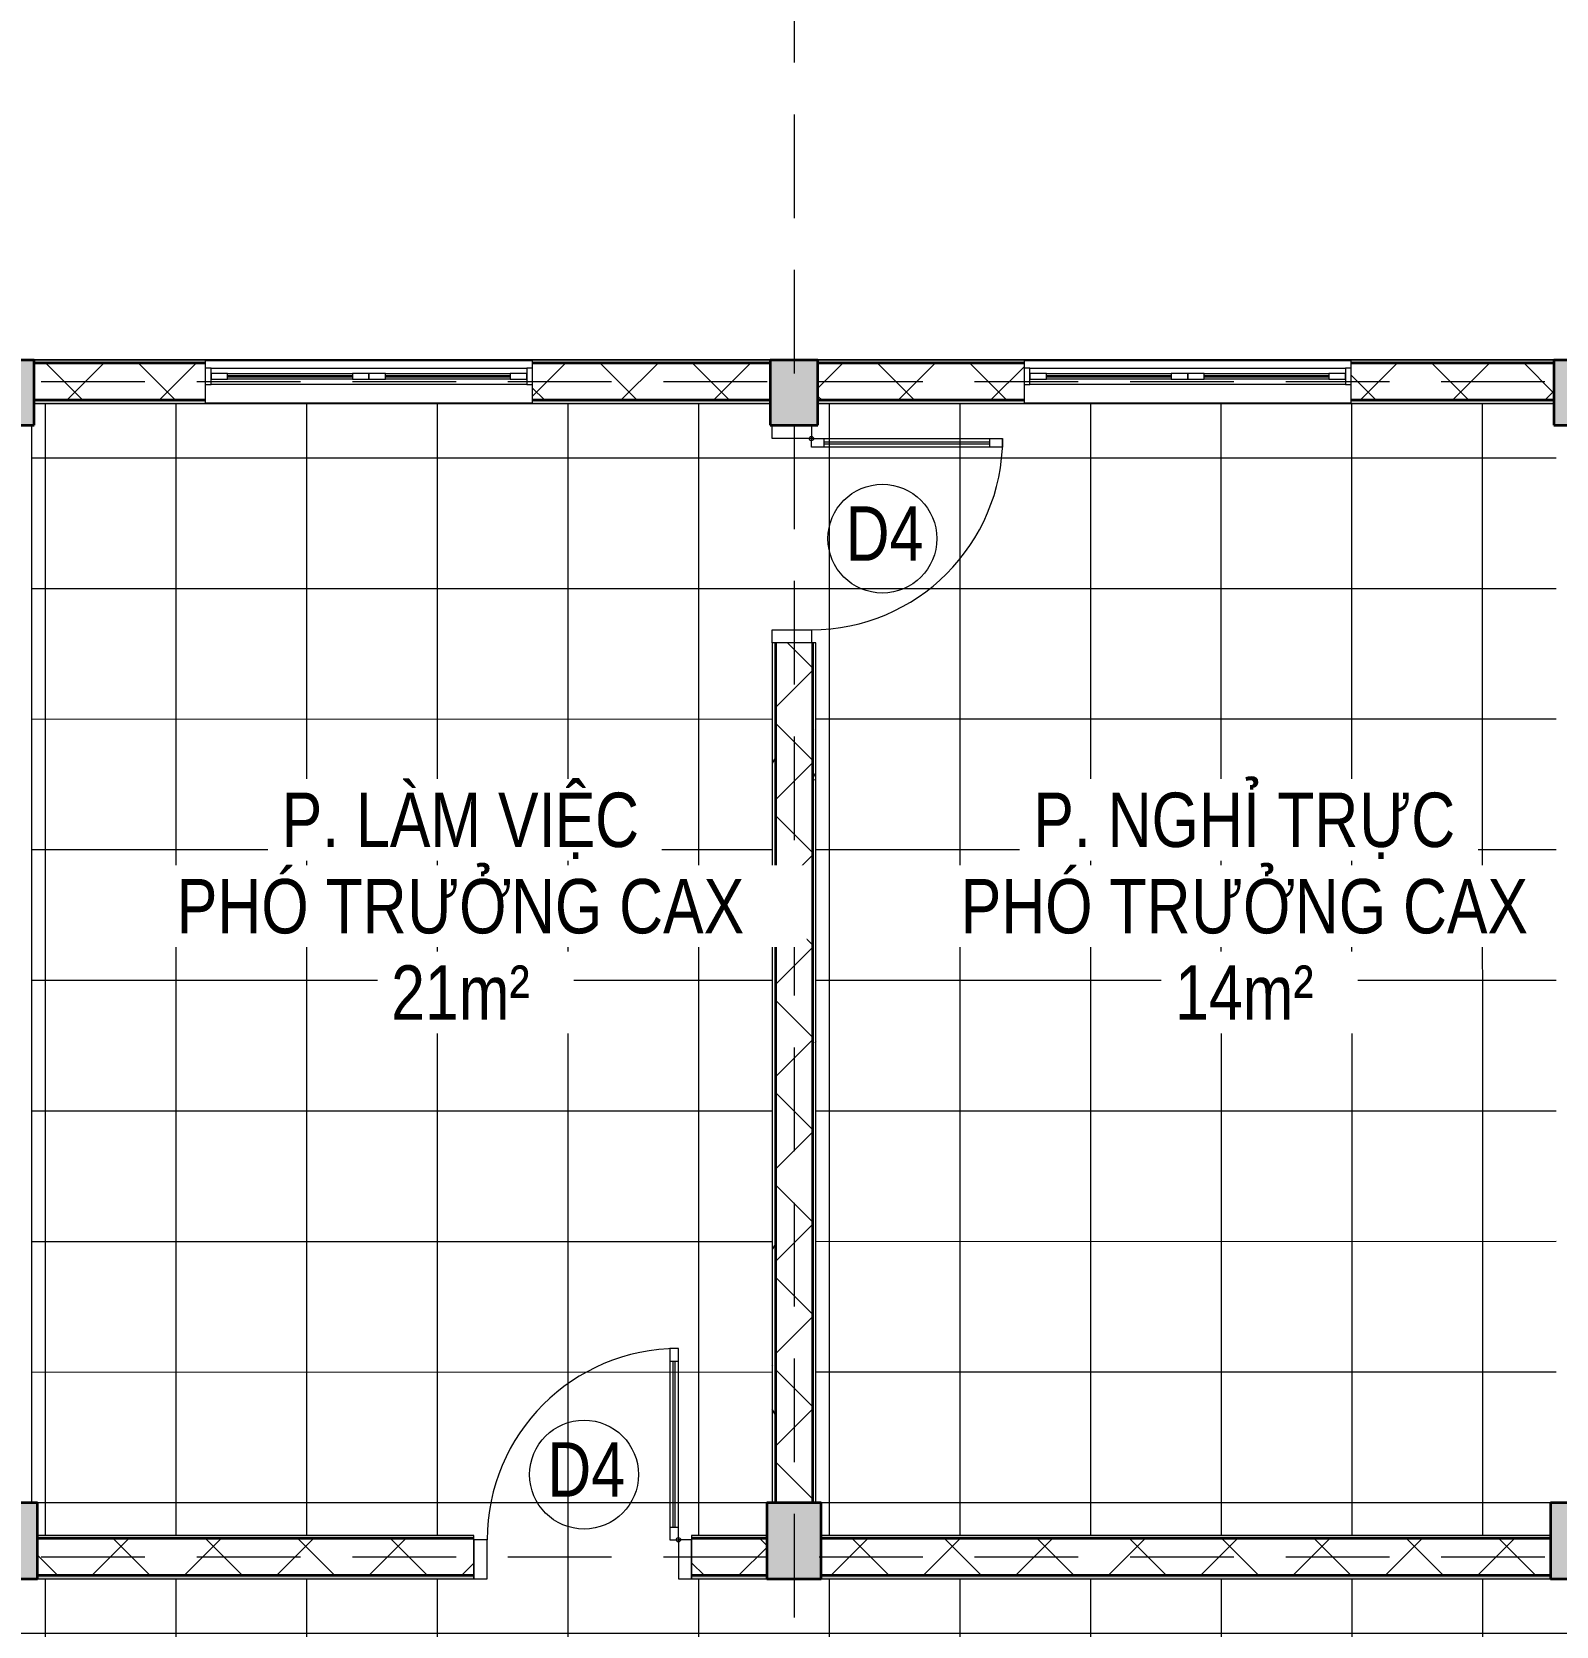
# Model space of a CAD drawing. Header units: millimetres. Extents: x -15725 to 47878, y -33389 to 18700.
# Drawn here: x 22550 to 29550, y 7483 to 14808 of the extents above; entities that cross this region are included whole.
import ezdxf

# ---------------------------------------------------------------- set-up
doc = ezdxf.new("R2010")
doc.units = ezdxf.units.MM
doc.linetypes.add('Hidden', pattern=[714.375, 476.25, -238.125])
for name, color, linetype, lineweight in [('A-DOOR', 7, 'Continuous', 18), ('A-DOOR-IDEN', 7, 'Continuous', 9), ('A-FLOR', 7, 'Continuous', 9), ('A-FLOR-PATT', 7, 'Continuous', 9), ('A-GLAZ', 7, 'Continuous', 18), ('A-WALL', 7, 'Continuous', 25), ('A-WALL-PATT', 7, 'Continuous', 18), ('G-ANNO-TEXT', 7, 'Continuous', 9), ('S-COLS', 7, 'Continuous', 25), ('S-GRID', 7, 'Continuous', 9)]:
    doc.layers.add(name, color=color, linetype=linetype, lineweight=lineweight)
doc.styles.add('Arial_3', font='arial.ttf', dxfattribs={"width": 0.8, "height": 250})
doc.styles.add('Arial_4', font='arial.ttf', dxfattribs={"width": 0.8, "height": 250})
pattern_1 = [(0, (29959.49, 0), (406.4, 101.6), [33.528, -271.272, 33.528, -271.272, -1625.6]), (0, (29959.49, 0), (406.4, 101.6), [-609.6, 33.528, -576.072, 33.528, -271.272, -711.2]), (0, (29959.49, 0), (406.4, 101.6), [-1524, 33.528, -169.672, 33.528, -474.472]), (120, (30111.89, 50.8), (-291.1882, 301.15272), [33.528, -271.272, 33.528, -271.272, -1625.6]), (120, (30111.89, 50.8), (-291.1882, 301.15272), [-609.6, 33.528, -576.072, 33.528, -271.272, -711.2]), (120, (30111.89, 50.8), (-291.1882, 301.15272), [-1524, 33.528, -169.672, 33.528, -474.472]), (240, (30162.69, 254), (-115.2118, -402.75272), [33.528, -271.272, 33.528, -271.272, -1625.6]), (240, (30162.69, 254), (-115.2118, -402.75272), [-609.6, 33.528, -576.072, 33.528, -271.272, -711.2]), (240, (30162.69, 254), (-115.2118, -402.75272), [-1524, 33.528, -169.672, 33.528, -474.472])]
pattern_2 = [(45, (29959.5, 0), (-212.132, 212.132), []), (135, (29959.5, 0), (-212.132, -212.132), [])]

# ---------------------------------------------------------------- blocks, each defined once
blk = doc.blocks.new('CỬA 1 CÁNH EROWINDOW_có ô chết_ - D4_1000x2200-2361184-02_MẶT BẰNG TẦNG 2')
at = {"layer": 'A-DOOR'}
for p, q in [((-439, 100), (-500, 100)), ((-500, 100), (-500, -80)), ((-439, -80), (-439, 100)), ((500, 100), (439, 100)), ((439, 100), (439, -80)), ((500, -80), (500, 100)), ((-500, -80), (-439, -80)), ((-399, -80), (-439, -80)), ((-439, -80), (-439, -958)), ((-399, -138), (-439, -138)), ((-424, -138), (-424, -900)), ((-414, -900), (-414, -138)), ((-399, -958), (-399, -80)), ((439, -80), (500, -80)), ((-399, -900), (-439, -900)), ((-399, -958), (-399, -900)), ((-439, -958), (-399, -958))]:
    blk.add_line(p, q, dxfattribs=at)
blk.add_circle((-439, -80), 10, dxfattribs=at)
blk.add_arc((-439, -80), 878, 270, 360, dxfattribs=at)
blk = doc.blocks.new('CỬA 1 CÁNH EROWINDOW_có ô chết_ - D4_1000x2200-2368989-02_MẶT BẰNG TẦNG 2')
at = {"layer": 'A-DOOR'}
for p, q in [((-439, 958), (-399, 958)), ((-439, 80), (-439, 958)), ((-399, 958), (-399, 900)), ((-399, 958), (-399, 80)), ((-399, 900), (-439, 900)), ((-424, 138), (-424, 900)), ((-414, 900), (-414, 138)), ((-500, -100), (-500, 80)), ((-500, 80), (-439, 80)), ((-399, 138), (-439, 138)), ((-439, 80), (-439, -100)), ((-399, 80), (-439, 80)), ((439, -100), (439, 80)), ((439, 80), (500, 80)), ((500, 80), (500, -100)), ((-439, -100), (-500, -100)), ((500, -100), (439, -100))]:
    blk.add_line(p, q, dxfattribs=at)
blk.add_circle((-439, 80), 10, dxfattribs=at)
blk.add_arc((-439, 80), 878, 0, 90, dxfattribs=at)
blk = doc.blocks.new('CUA SO 2 CANH NHOM KINH O O THOANG - S1_1500x1800-2404851-02_MẶT BẰNG TẦNG 2')
at = {"layer": 'A-GLAZ'}
for p, q in [((-725, 63), (-750, 63)), ((-725, -13), (-725, 63)), ((-649, 37.5), (-725, 37.5)), ((-725, 37.5), (-725, 12.5)), ((-725, 12.5), (-649, 12.5)), ((-649, 12.5), (-649, 37.5)), ((-76, 27.5), (-649, 27.5)), ((-649, 27.5), (-649, 22.5)), ((-649, 22.5), (-76, 22.5)), ((0, 37.5), (-76, 37.5)), ((-76, 37.5), (-76, 12.5)), ((-76, 22.5), (-76, 27.5)), ((-76, 12.5), (0, 12.5)), ((0, 12.5), (0, 37.5)), ((76, 37.5), (0, 37.5)), ((0, 37.5), (0, 12.5)), ((0, 12.5), (76, 12.5)), ((76, 12.5), (76, 37.5)), ((649, 27.5), (76, 27.5)), ((76, 27.5), (76, 22.5)), ((76, 22.5), (649, 22.5)), ((725, 37.5), (649, 37.5)), ((649, 37.5), (649, 12.5)), ((649, 22.5), (649, 27.5)), ((649, 12.5), (725, 12.5)), ((750, 63), (725, 63)), ((725, 63), (725, -13)), ((725, 12.5), (725, 37.5)), ((-750, -13), (-725, -13)), ((725, -13), (750, -13))]:
    blk.add_line(p, q, dxfattribs=at)
at = {"layer": 'A-GLAZ', "lineweight": 9}
for p, q in [((-725, 63), (725, 63)), ((-649, 37.5), (-76, 37.5)), ((-76, 12.5), (-649, 12.5)), ((76, 37.5), (649, 37.5)), ((649, 12.5), (76, 12.5)), ((725, -13), (-725, -13))]:
    blk.add_line(p, q, dxfattribs=at)
blk = doc.blocks.new('M_Concrete-Rectangular-Column - COT250X350-2391838-02_MẶT BẰNG TẦNG 2')
at = {"layer": 'S-COLS', "lineweight": 35}
blk.add_hatch(color=256, dxfattribs=at).paths.add_polyline_path([(125, -175), (125, 175), (-125, 175), (-125, -175)])
for p, q in [((125, 175), (-125, 175)), ((-125, 175), (-125, -175)), ((125, -175), (125, 175)), ((-125, -175), (125, -175))]:
    blk.add_line(p, q, dxfattribs=at)
blk = doc.blocks.new('M_Concrete-Rectangular-Column - COT220X300-2391836-02_MẶT BẰNG TẦNG 2')
at = {"layer": 'S-COLS', "lineweight": 35}
blk.add_hatch(color=256, dxfattribs=at).paths.add_polyline_path([(-110, -150), (110, -150), (110, 150), (-110, 150), (-110, 54.4)])
for p, q in [((110, 150), (-110, 150)), ((-110, 150), (-110, -150)), ((110, -150), (110, 150)), ((-110, -150), (110, -150))]:
    blk.add_line(p, q, dxfattribs=at)
blk = doc.blocks.new('KÝ HIEU CUA ĐI - KÝ HIEU CUA ĐI-1233-02_MẶT BẰNG TẦNG 2')
at = {"layer": 'A-DOOR-IDEN'}
blk.add_circle((0.059, -0.208), 2.5, dxfattribs=at)

msp = doc.modelspace()

# ---------------------------------------------------------------- hatches: boundary and pattern name
at = {"layer": 'A-FLOR-PATT'}
h = msp.add_hatch(dxfattribs=at)
h.set_pattern_fill('FP_6', color=256, style=0, pattern_type=2)
h.set_pattern_definition([(0.0043, (16612.5, 7449.6), (-0.045, 600), []), (90.004, (16612.5, 7449.6), (-600, -0.042), [])])
h.paths.add_polyline_path([(1174.5, 2450), (1174.5, 2450), (1174.5, 2362.4)])
h.paths.add_polyline_path([(450, -100.9), (4200, -100.6), (4200, 94), (4240, 94), (4240, 200), (4250, 200), (4250, 2885.5), (1174.5, 2885.5), (1174.5, 2450), (700, 2450), (700, 2445), (695, 2450), (450, 2450), (450, 1545), (700, 1545), (700, 1245), (450, 1245), (450, 104.4)])
h.paths.add_polyline_path([(451.4, -100), (450, -100), (450, 100), (600, 100), (600, 245), (700, 245), (700, 94), (650, 94), (650, -100)])
h.paths.add_polyline_path([(33545, -98.4), (37050, -98.1), (37050, 94), (37045, 94), (37045, 245), (37050, 245), (37050, 1245), (37045, 1245), (37045, 1545), (37050, 1545), (37050, 2450), (37045, 2445), (37045, 2795), (37050, 2795), (37050, 5150), (37025, 5150), (37025, 5300), (34760, 5300), (34760, 5500), (37050, 5500), (37050, 7700), (34546.5, 7700), (34546.5, 8500), (34646.5, 8500), (34646.5, 8451.8), (34650, 8451.8), (34650, 9400), (34646.5, 9400), (34646.5, 9300), (34546.5, 9300), (34546.5, 9400), (34350, 9400), (34350, 9500), (37050, 9500), (37050, 9501.7), (33450, 9501.7), (33450.7, 9500), (33550, 9500), (33550, 9400), (33450, 9400), (33450, 8050), (33475, 8050), (33475, 7700), (32770, 7700), (32770, 7675), (31570, 7675), (31570, 7700), (25580, 7700), (25580, 7900), (25925, 7900), (25925, 8050), (25950, 8050), (25950, 12000), (26150, 12000), (26150, 8050), (26175, 8050), (26175, 7900), (29525, 7900), (29525, 8050), (29550, 8050), (29550, 13000), (29540, 13000), (29540, 13100), (26160, 13100), (26160, 13000), (25940, 13000), (25940, 13100), (22560, 13100), (22560, 13000), (22550, 13000), (22550, 8050), (22575, 8050), (22575, 7900), (24580, 7900), (24580, 7700), (21550, 7700), (21550, 7900), (22325, 7900), (22325, 8050), (22350, 8050), (22350, 12100), (20400, 12100), (20400, 13100), (18960, 13100), (18960, 13000), (18740, 13000), (18740, 13100), (15360, 13100), (15360, 13000), (15350, 13000), (15350, 8050), (15375, 8050), (15375, 7900), (18725, 7900), (18725, 8050), (18975, 8050), (18975, 7900), (20550, 7900), (20550, 7700), (12850, 7700), (12850, 7900), (15125, 7900), (15125, 8050), (15150, 8050), (15150, 13000), (15140, 13000), (15140, 13100), (11760, 13100), (11760, 13000), (11540, 13000), (11540, 13100), (8160, 13100), (8160, 13000), (8150, 13000), (8150, 8050), (8175, 8050), (8175, 7900), (11525, 7900), (11525, 8050), (11550, 8050), (11550, 12000), (11750, 12000), (11750, 8050), (11775, 8050), (11775, 7900), (11850, 7900), (11850, 7700), (5720, 7700), (5720, 7900), (7925, 7900), (7925, 8050), (7950, 8050), (7949.6, 10037.7), (7929.6, 10040.9), (7918.4, 10044.6), (7907.3, 10051.6), (7898.9, 10058), (7889.7, 10068.5), (7879.7, 10087.6), (7876.2, 10099.2), (7875.2, 10118.4), (7878.7, 10135.6), (7886.6, 10152.3), (7894.5, 10162.7), (7905.5, 10173), (7918.9, 10181.9), (7918.9, 11622.6), (7950, 11622.6), (7950, 13000), (7940, 13000), (7940, 13300), (7950, 13300), (7950, 14800), (4450, 14800), (4451, 13300), (4460, 13299.1), (4460, 13000), (4450, 13000), (4450, 11298.2), (4481.1, 11305.6), (4999.2, 11547.2), (5046.5, 11741.6), (5178.5, 11458.4), (5225.8, 11652.8), (5775, 11908.9), (5775, 11904.3), (5794.6, 11908.9), (5794.6, 11906.4), (5805.3, 11908.9), (5805.3, 10180.6), (5823.5, 10168.4), (5833.6, 10157.8), (5843.7, 10141.1), (5847.7, 10122.1), (5848.6, 10102.5), (5842.7, 10084.3), (5833.9, 10067), (5820.2, 10053.1), (5802.8, 10044.4), (5790, 10039.2), (5774.6, 10038.5), (5753.8, 10041), (5743.9, 10044.4), (5725.7, 10056.6), (5713.7, 10070.3), (5705.5, 10083.9), (5700.6, 10100), (4589.3, 10100), (4589.3, 7900), (4720, 7900), (4720, 7700), (4589.3, 7700), (4589.3, 6600), (4589.3, 6600), (4589.3, 5500), (6760, 5500), (6760, 5300), (4589.3, 5300), (4589.3, 2885.5), (4450, 2885.5), (4450, 200), (4460, 200), (4460, 100), (7940, 100), (7940, 200), (7950, 200), (7950, 5150), (7925, 5150), (7925, 5300), (7760, 5300), (7760, 5500), (13960, 5500), (13960, 5300), (11775, 5300), (11775, 5150), (11525, 5150), (11525, 5300), (8175, 5300), (8175, 5150), (8150, 5150), (8150, 200), (8160, 200), (8160, 100), (11540, 100), (11540, 200), (11760, 200), (11760, 100), (15140, 100), (15140, 200), (15150, 200), (15150, 5150), (15125, 5150), (15125, 5300), (14960, 5300), (14960, 5500), (15530, 5500), (15530, 5300), (15375, 5300), (15375, 5150), (15350, 5150), (15350, 200), (15360, 200), (15360, 100), (22340, 100), (22340, 200), (22350, 200), (22350, 5150), (22325, 5150), (22325, 5300), (18975, 5300), (18975, 5150), (18725, 5150), (18725, 5300), (16530, 5300), (16530, 5500), (22630, 5500), (22630, 5300), (22575, 5300), (22575, 5150), (22550, 5150), (22550, 200), (22560, 200), (22560, 100), (25940, 100), (25940, 200), (26160, 200), (26160, 100), (29540, 100), (29540, 200), (29760, 200), (29760, 100), (33240, 100), (33240, 200), (33250, 200), (33250, 5150), (33225, 5150), (33225, 5300), (31030, 5300), (31030, 5500), (33760, 5500), (33760, 5300), (33475, 5300), (33475, 5150), (33450, 5150), (33450, 200), (33460, 200), (33460, 94), (33545, 94)])
h.paths.add_polyline_path([(37250, -94.1), (37252.5, 1245), (37250, 1245), (37250, 50)])
h.paths.add_polyline_path([(37252.7, 1345), (37252.9, 1445), (37250, 1445), (37250, 1345)])
h.paths.add_polyline_path([(600, 1345), (600, 1445), (450, 1445), (450, 1345)])
h.paths.add_polyline_path([(37253.1, 1545), (37259.8, 5150), (37250, 5150), (37250, 1545)])
h.paths.add_polyline_path([(-2148.9, 4400), (-1200.3, 4400), (-1200.3, 6600), (-1200.3, 6600), (-1200.3, 8800), (-4025.9, 8800), (-4050, 4400), (-3278.6, 4400)])
h.paths.add_polyline_path([(29525, 5150), (29525, 5300), (26175, 5300), (26175, 5150), (25925, 5150), (25925, 5300), (23630, 5300), (23630, 5500), (30030, 5500), (30030, 5300), (29775, 5300), (29775, 5150)])
h.paths.add_polyline_path([(37260.4, 5500), (37264.5, 7700), (37250, 7700), (37250, 5500)])
h.paths.add_polyline_path([(1174.5, 6600), (1174.5, 6600), (1100, 6600)])
h.paths.add_polyline_path([(34646.5, 7900), (34896.5, 7900), (34896.5, 8351.8), (34646.5, 8351.8), (34646.5, 8267.3)])
h.paths.add_polyline_path([(35000.7, 7900), (37025, 7900), (37025, 7902.6), (35000, 7902.6), (35000, 8451.7), (34996.5, 8451.7), (34996.5, 7900)])
h.paths.add_polyline_path([(33225, 7900), (33225, 8050), (33250, 8050), (33249.6, 10037.7), (33232.2, 10040), (33218.4, 10044.6), (33207.3, 10051.6), (33198.9, 10058), (33189.7, 10068.5), (33179.7, 10087.6), (33176.1, 10100), (33175.2, 10118.4), (33178.7, 10135.6), (33186.6, 10152.3), (33194.5, 10162.7), (33205.5, 10173), (33218.9, 10181.9), (33218.9, 11622.6), (33250, 11622.6), (33250, 13000), (33240, 13000), (33240, 13300), (33250, 13300), (33250, 14800), (29750, 14800), (29750, 13300), (29760, 13300), (29760, 13000), (29750, 13000), (29750, 11298.2), (29781.1, 11305.6), (30299.2, 11547.2), (30346.5, 11741.6), (30478.5, 11458.4), (30525.8, 11652.8), (31075, 11908.9), (31075, 11904.3), (31094.6, 11908.9), (31094.6, 11906.4), (31105.3, 11908.9), (31105.3, 10180.6), (31123.5, 10168.4), (31133.6, 10157.8), (31143.7, 10141.1), (31147.7, 10122.1), (31148.6, 10102.5), (31142.7, 10084.3), (31133.9, 10067), (31120.2, 10053.1), (31102.8, 10044.4), (31090, 10039.2), (31074.6, 10038.5), (31053.8, 10041), (31045.9, 10043.2), (31025.7, 10056.6), (31013.7, 10070.3), (31005.5, 10083.9), (31000.6, 10100), (29823, 10100), (29819.5, 10083.9), (29809.4, 10067.2), (29795.4, 10052.9), (29779.1, 10043.2), (29763.8, 10039.4), (29750, 10038.5), (29750, 8050), (29775, 8050), (29775, 7900), (31570, 7900), (31570, 7925), (32770, 7925), (32770, 7900)])
h.paths.add_polyline_path([(37265.2, 8050), (37269.7, 10470), (37250, 10470), (37250, 8050)])
h.paths.add_polyline_path([(31925.4, 10037.7), (31903.7, 10041.2), (31889.2, 10047.4), (31878, 10055), (31867.3, 10066), (31858, 10080.6), (31853.1, 10094.4), (31850.7, 10112.5), (31852.7, 10129.9), (31859.3, 10145.8), (31869.7, 10161.8), (31880.4, 10171.4), (31894.7, 10180.8), (31894.7, 11622.6), (31956.1, 11622.6), (31956.9, 10180.4), (31972.8, 10170), (31984.5, 10157.5), (31992.8, 10144.4), (31997.7, 10130.6), (32000.1, 10112.5), (31998.1, 10095.1), (31991.5, 10079.2), (31981.1, 10063.2), (31974, 10056.2), (31955.8, 10044.2), (31940.1, 10039.4)])
h.paths.add_polyline_path([(6625.4, 10037.7), (6603.7, 10041.2), (6589.2, 10047.4), (6578, 10055), (6567.3, 10066), (6558, 10080.6), (6553.1, 10094.4), (6550.7, 10112.5), (6552.7, 10129.9), (6559.3, 10145.8), (6569.7, 10161.8), (6580.4, 10171.4), (6594.7, 10180.8), (6594.7, 11622.6), (6656.1, 11622.6), (6656.9, 10180.4), (6672.8, 10170), (6684.5, 10157.5), (6692.8, 10144.4), (6697.7, 10130.6), (6700.3, 10115.4), (6698.1, 10095.1), (6691.5, 10079.2), (6684.1, 10066.4), (6674, 10056.2), (6655.8, 10044.2), (6640.1, 10039.4)])
h.paths.add_polyline_path([(4250, 10314.5), (4250, 13000), (4240, 13000), (4240, 13106), (4200, 13106), (4200, 13299.2), (450, 13300.9), (450, 11955), (700, 11955), (700, 11655), (450, 11655), (450, 10750), (695, 10750), (700, 10755), (700, 10750), (1174.5, 10750), (1174.5, 10314.5), (4064.5, 10314.5)])
h.paths.add_polyline_path([(37269.9, 10570), (37275, 13300.1), (37250, 13300), (37250, 10570)])
h.paths.add_polyline_path([(600, 11755), (600, 11855), (450, 11855), (450, 11755)])
h.paths.add_polyline_path([(675.4, 12955), (600, 12955), (600, 13100), (450, 13100), (450, 13300), (650, 13300), (650, 13106), (700, 13106), (700, 12955)])
h.paths.add_polyline_path([(18960, 13300), (29550, 13300.9), (29550, 13300.9), (8150, 13301.7), (8150, 13300), (18740, 13300)])
h.paths.add_polyline_path([(4250, 13406), (4250, 13406), (4250, 15000), (4250, 15000), (4250, 13426.3)])
h.paths.add_polyline_path([(33449.3, 15000), (33449.3, 15000), (33449.2, 15000)])
at = {"layer": 'A-WALL-PATT', "lineweight": 9}
h = msp.add_hatch(dxfattribs=at)
h.set_pattern_fill('FP_2', color=256, style=0, pattern_type=2)
h.set_pattern_definition(pattern_1)
h.paths.add_polyline_path([(18960, 13285), (19748, 13285), (19748, 13300), (18960, 13300), (18960, 13290.6)])
h.paths.add_polyline_path([(8948, 13285), (8948, 13300), (8160, 13299.8), (8160, 13285)])
h.paths.add_polyline_path([(10448, 13285), (11540, 13285), (11540, 13300), (10448, 13300)])
h.paths.add_polyline_path([(29540, 13285), (29540, 13300), (28608, 13300), (28608, 13285), (29483.2, 13285)])
h.paths.add_polyline_path([(11760, 13285), (12548, 13285), (12548, 13300), (11760, 13300), (11760, 13290.6)])
h.paths.add_polyline_path([(25940, 13285), (25940, 13300), (24848, 13300), (24848, 13285), (24964.3, 13285)])
h.paths.add_polyline_path([(27108, 13285), (27108, 13300), (26160, 13300), (26160, 13285)])
h.paths.add_polyline_path([(15360, 13285), (16148, 13285), (16148, 13300), (15360, 13300), (15360, 13290.6)])
h.paths.add_polyline_path([(14048, 13285), (15140, 13285), (15140, 13300), (14048, 13300)])
h.paths.add_polyline_path([(22704.9, 13285), (23348, 13285), (23348, 13300), (22560, 13300), (22560, 13285)])
h.paths.add_polyline_path([(17648, 13285), (18740, 13285), (18740, 13300), (17648, 13300)])
h.paths.add_polyline_path([(22340, 13285), (22340, 13300), (21248, 13300), (21248, 13285)])
h = msp.add_hatch(dxfattribs=at)
h.set_pattern_fill('FP_3', color=256, style=0, pattern_type=2)
h.set_pattern_definition(pattern_2)
h.paths.add_polyline_path([(18960, 13115), (19748, 13115), (19748, 13285), (18960, 13285), (18960, 13168.1)])
h.paths.add_polyline_path([(29540, 13115), (29540, 13285), (28608, 13285), (28608, 13115), (29483.2, 13115)])
h.paths.add_polyline_path([(8160, 13115), (8948, 13115), (8948, 13285), (8160, 13283.9), (8160, 13116.1)])
h.paths.add_polyline_path([(10448, 13115), (11540, 13115.8), (11540, 13285), (10448, 13285), (10448, 13200)])
h.paths.add_polyline_path([(26160, 13115), (27108, 13115), (27108, 13285), (26160, 13285), (26160, 13117.2)])
h.paths.add_polyline_path([(22340, 13115), (22340, 13285), (21248, 13285), (21248, 13115)])
h.paths.add_polyline_path([(12548, 13115), (12548, 13285), (11760, 13285), (11760, 13115)])
h.paths.add_polyline_path([(22560, 13115), (23348, 13115), (23348, 13285), (22560, 13285), (22560, 13117.6)])
h.paths.add_polyline_path([(25940, 13115), (25940, 13285), (24848, 13285), (24848, 13115), (24964.3, 13115)])
h.paths.add_polyline_path([(14048, 13115), (15140, 13115.8), (15140, 13285), (14048, 13285), (14048, 13200)])
h.paths.add_polyline_path([(15360, 13115), (16148, 13115), (16148, 13285), (15360, 13285), (15360, 13117.6)])
h.paths.add_polyline_path([(17648, 13115), (18740, 13115), (18740, 13285), (17648, 13285), (17648, 13200)])
h = msp.add_hatch(dxfattribs=at)
h.set_pattern_fill('FP_2', color=256, style=0, pattern_type=2)
h.set_pattern_definition(pattern_1)
h.paths.add_polyline_path([(18960, 13100), (19748, 13100), (19748, 13115), (18960, 13115), (18960, 13105.6)])
h.paths.add_polyline_path([(8948, 13100), (8948, 13115), (8160, 13114.8), (8160, 13100)])
h.paths.add_polyline_path([(10448, 13100), (11540, 13100.1), (11540, 13115), (10448, 13115)])
h.paths.add_polyline_path([(29540, 13100), (29540, 13115), (28608, 13115), (28608, 13100), (29483.2, 13100)])
h.paths.add_polyline_path([(27108, 13100), (27108, 13115), (26160, 13115), (26160, 13100)])
h.paths.add_polyline_path([(11760, 13100), (12548, 13100), (12548, 13115), (11760, 13115), (11760, 13100.2)])
h.paths.add_polyline_path([(14048, 13100), (15140, 13100.1), (15140, 13115), (14048, 13115)])
h.paths.add_polyline_path([(15360, 13100), (16148, 13100), (16148, 13115), (15360, 13115), (15360, 13100.2)])
h.paths.add_polyline_path([(25940, 13100), (25940, 13115), (24848, 13115), (24848, 13100), (24964.3, 13100)])
h.paths.add_polyline_path([(22704.9, 13100), (23348, 13100), (23348, 13115), (22560, 13115), (22560, 13100)])
h.paths.add_polyline_path([(17648, 13100), (18740, 13100), (18740, 13115), (17648, 13115)])
h.paths.add_polyline_path([(21248, 13100), (22340, 13100.1), (22340, 13115), (21248, 13115)])
h = msp.add_hatch(dxfattribs=at)
h.set_pattern_fill('FP_2', color=256, style=0, pattern_type=2)
h.set_pattern_definition(pattern_1)
h.paths.add_polyline_path([(25964.5, 8050), (25965, 8050), (25965, 12000), (25950, 12000), (25950, 8050)])
h = msp.add_hatch(dxfattribs=at)
h.set_pattern_fill('FP_3', color=256, style=0, pattern_type=2)
h.set_pattern_definition(pattern_2)
h.paths.add_polyline_path([(26135, 8050), (26135, 12000), (25965, 12000), (25965, 8050), (26131.9, 8050)])
h = msp.add_hatch(dxfattribs=at)
h.set_pattern_fill('FP_2', color=256, style=0, pattern_type=2)
h.set_pattern_definition(pattern_1)
h.paths.add_polyline_path([(26135.5, 8050), (26150, 8050), (26150, 12000), (26135, 12000), (26135, 8050)])
h = msp.add_hatch(dxfattribs=at)
h.set_pattern_fill('FP_2', color=256, style=0, pattern_type=2)
h.set_pattern_definition(pattern_1)
h.paths.add_polyline_path([(8175, 7885), (11525, 7885), (11525, 7900), (8175, 7900), (8175, 7885.1)])
h.paths.add_polyline_path([(22575, 7885), (24580, 7885), (24580, 7900), (22575, 7899.8)])
h.paths.add_polyline_path([(22325, 7885), (22325, 7900), (21550, 7900), (21550, 7885)])
h.paths.add_polyline_path([(12850, 7885), (15125, 7885), (15125, 7900), (12850, 7900)])
h.paths.add_polyline_path([(26175, 7885), (29525, 7885.2), (29525, 7900), (26175, 7899.9)])
h.paths.add_polyline_path([(15375, 7885), (18725, 7885), (18725, 7900), (15375, 7899.9)])
h.paths.add_polyline_path([(25580, 7885), (25925, 7885), (25925, 7900), (25580, 7900)])
h.paths.add_polyline_path([(18975, 7885), (20550, 7885), (20550, 7900), (18975, 7900), (18975, 7889.5)])
h.paths.add_polyline_path([(11850, 7885), (11850, 7900), (11775, 7900), (11775, 7885)])
h = msp.add_hatch(dxfattribs=at)
h.set_pattern_fill('FP_3', color=256, style=0, pattern_type=2)
h.set_pattern_definition(pattern_2)
h.paths.add_polyline_path([(8175, 7715), (11525, 7715), (11525, 7885), (8175, 7885), (8175, 7716.2)])
h.paths.add_polyline_path([(22325, 7715), (22325, 7885), (21550, 7885), (21550, 7715)])
h.paths.add_polyline_path([(22575, 7715), (24580, 7715), (24580, 7885), (22575, 7885), (22575, 7881.7)])
h.paths.add_polyline_path([(15375, 7715), (18725, 7715), (18725, 7885), (15375, 7884.3), (15375, 7883.7)])
h.paths.add_polyline_path([(15125, 7715), (15125, 7885), (12850, 7885), (12850, 7715)])
h.paths.add_polyline_path([(11775, 7715), (11850, 7715), (11850, 7885), (11775, 7885), (11775, 7759.7)])
h.paths.add_polyline_path([(25580, 7715), (25925, 7715), (25925, 7885), (25580, 7885), (25580, 7800)])
h.paths.add_polyline_path([(18975, 7715), (20550, 7715), (20550, 7885), (18975, 7885), (18975, 7766.3)])
h.paths.add_polyline_path([(26175, 7715), (29525, 7715), (29525, 7885), (26175, 7885), (26175, 7883.1)])
h = msp.add_hatch(dxfattribs=at)
h.set_pattern_fill('FP_2', color=256, style=0, pattern_type=2)
h.set_pattern_definition(pattern_1)
h.paths.add_polyline_path([(8175, 7700), (11525, 7700), (11525, 7715), (8175, 7715), (8175, 7700.1)])
h.paths.add_polyline_path([(15375, 7700), (18725, 7700), (18725, 7715), (15375, 7715), (15375, 7704.9)])
h.paths.add_polyline_path([(29525, 7700), (29525, 7715), (26175, 7715), (26175, 7700), (29483.2, 7700)])
h.paths.add_polyline_path([(12850, 7700), (15125, 7700), (15125, 7715), (12850, 7715)])
h.paths.add_polyline_path([(25925, 7700), (25925, 7715), (25580, 7715), (25580, 7700)])
h.paths.add_polyline_path([(11775, 7700), (11850, 7700), (11850, 7715), (11775, 7714.7)])
h.paths.add_polyline_path([(18975, 7700), (20550, 7700), (20550, 7715), (18975, 7715), (18975, 7711.9)])
h.paths.add_polyline_path([(22325, 7700), (22325, 7715), (21550, 7715), (21550, 7700)])
h.paths.add_polyline_path([(24580, 7700), (24580, 7715), (22575, 7715), (22575, 7700)])

# ---------------------------------------------------------------- linework, layer by layer
at = {"layer": 'A-FLOR'}
msp.add_line((29550, 13300.9), (8150, 13301.7), dxfattribs=at)
at = {"layer": 'A-WALL', "lineweight": 18}
for p, q in [((23348, 13300), (22560, 13300)), ((23348, 13100), (23348, 13300)), ((25940, 13300), (24848, 13300)), ((24848, 13300), (24848, 13100)), ((27108, 13300), (26160, 13300)), ((27108, 13100), (27108, 13300)), ((29540, 13300), (28608, 13300)), ((28608, 13300), (28608, 13100)), ((22560, 13100), (23348, 13100)), ((24848, 13100), (25940, 13100)), ((26160, 13100), (27108, 13100)), ((28608, 13100), (29540, 13100)), ((22550, 8050), (22550, 13000)), ((26150, 12000), (25950, 12000)), ((25950, 12000), (25950, 8050)), ((26150, 8050), (26150, 12000)), ((24580, 7900), (22575, 7900)), ((24580, 7700), (24580, 7900)), ((25925, 7900), (25580, 7900)), ((25580, 7900), (25580, 7700)), ((29525, 7900), (26175, 7900)), ((22575, 7700), (24580, 7700)), ((25580, 7700), (25925, 7700)), ((26175, 7700), (29525, 7700))]:
    msp.add_line(p, q, dxfattribs=at)
at = {"layer": 'A-WALL', "lineweight": 35}
for p, q in [((23348, 13285), (22560, 13285)), ((25940, 13285), (24848, 13285)), ((27108, 13285), (26160, 13285)), ((29540, 13285), (28608, 13285)), ((23348, 13115), (22560, 13115)), ((25940, 13115), (24848, 13115)), ((27108, 13115), (26160, 13115)), ((29540, 13115), (28608, 13115)), ((25965, 12000), (25965, 8050)), ((26135, 12000), (26135, 8050)), ((24580, 7885), (22575, 7885)), ((25925, 7885), (25580, 7885)), ((29525, 7885), (26175, 7885)), ((24580, 7715), (22575, 7715)), ((25925, 7715), (25580, 7715)), ((29525, 7715), (26175, 7715))]:
    msp.add_line(p, q, dxfattribs=at)
at = {"layer": 'A-WALL'}
for p, q in [((23348, 13300), (24848, 13300)), ((27108, 13300), (28608, 13300)), ((24848, 13100), (23348, 13100)), ((28608, 13100), (27108, 13100))]:
    msp.add_line(p, q, dxfattribs=at)
at = {"layer": 'S-GRID', "linetype": 'Hidden'}
for p, q in [((26050, 18000), (26050, -3000)), ((39500, 13200), (-3000, 13200)), ((39500, 7800), (-3000, 7800))]:
    msp.add_line(p, q, dxfattribs=at)

# ---------------------------------------------------------------- block references
at = {"layer": 'A-DOOR'}
for name, p, rotation in [('CỬA 1 CÁNH EROWINDOW_có ô chết_ - D4_1000x2200-2368989-02_MẶT BẰNG TẦNG 2', (26050, 12500), 270), ('CỬA 1 CÁNH EROWINDOW_có ô chết_ - D4_1000x2200-2361184-02_MẶT BẰNG TẦNG 2', (25080, 7800), 180)]:
    msp.add_blockref(name, p, dxfattribs=dict(at, rotation=rotation))
at = {"layer": 'A-DOOR-IDEN', "xscale": 99.99999999999993, "yscale": 99.99999999999993, "zscale": 99.99999999999993}
for p in [(26450, 12500), (25080, 8200)]:
    msp.add_blockref('KÝ HIEU CUA ĐI - KÝ HIEU CUA ĐI-1233-02_MẶT BẰNG TẦNG 2', p, dxfattribs=at)
at = {"layer": 'A-GLAZ', "lineweight": 9}
for p in [(24098, 13200), (27858, 13200)]:
    msp.add_blockref('CUA SO 2 CANH NHOM KINH O O THOANG - S1_1500x1800-2404851-02_MẶT BẰNG TẦNG 2', p, dxfattribs=at)
at = {"layer": 'S-COLS', "lineweight": 35}
for name, p in [('M_Concrete-Rectangular-Column - COT220X300-2391836-02_MẶT BẰNG TẦNG 2', (22450, 13150)), ('M_Concrete-Rectangular-Column - COT220X300-2391836-02_MẶT BẰNG TẦNG 2', (26050, 13150)), ('M_Concrete-Rectangular-Column - COT220X300-2391836-02_MẶT BẰNG TẦNG 2', (29650, 13150)), ('M_Concrete-Rectangular-Column - COT250X350-2391838-02_MẶT BẰNG TẦNG 2', (22450, 7875)), ('M_Concrete-Rectangular-Column - COT250X350-2391838-02_MẶT BẰNG TẦNG 2', (26050, 7875)), ('M_Concrete-Rectangular-Column - COT250X350-2391838-02_MẶT BẰNG TẦNG 2', (29650, 7875))]:
    msp.add_blockref(name, p, dxfattribs=at)

# ---------------------------------------------------------------- texts
at = {"layer": 'A-DOOR-IDEN', "char_height": 250, "width": 429.704, "attachment_point": 1, "style": 'Arial_3'}
for insert in [(26286.9, 12627.9), (24916.9, 8327.9)]:
    msp.add_mtext('D4', dxfattribs=dict(at, insert=insert))

# ---------------------------------------------------------------- next in the draw order: texts
at = {"layer": 'G-ANNO-TEXT', "char_height": 250, "attachment_point": 1, "style": 'Arial_3', "bg_fill": 3, "box_fill_scale": 1.25, "bg_fill_color": 256, "bg_fill_true_color": 13158600, "bg_fill_transparency": 0}
for s, insert, width in [('P. LÀM VI', (23697.1, 11312.5), 1519.999), ('P. NGH', (27149, 11312.5), 1167.257)]:
    msp.add_mtext(s, dxfattribs=dict(at, insert=insert, width=width))

# ---------------------------------------------------------------- next in the draw order: texts
at = {"layer": 'G-ANNO-TEXT', "char_height": 250, "attachment_point": 1, "bg_fill": 3, "box_fill_scale": 1.25, "bg_fill_color": 256, "bg_fill_true_color": 13158600, "bg_fill_transparency": 0}
for s, insert, width, style in [('\\fArial|b0|i0|c254|p34|;\\W.8;Ệ', (24951.3, 11312.5), 224.473, 'Arial_4'), ('\\fArial|b0|i0|c254|p34|;\\W.8;Ỉ', (28112.1, 11312.5), 96.203, 'Arial_4'), ('PHÓ TR', (23215.6, 10915.6), 1282.7, 'Arial_3')]:
    msp.add_mtext(s, dxfattribs=dict(at, insert=insert, width=width, style=style))

# ---------------------------------------------------------------- next in the draw order: texts
at = {"layer": 'G-ANNO-TEXT', "char_height": 250, "attachment_point": 1, "style": 'Arial_3', "bg_fill": 3, "box_fill_scale": 1.25, "bg_fill_color": 256, "bg_fill_true_color": 13158600, "bg_fill_transparency": 0}
for s, insert, width in [('C', (25136.5, 11312.5), 243.713), (' TR', (28191.4, 11312.5), 551.561), ('Ư', (24273.9, 10915.6), 288.608)]:
    msp.add_mtext(s, dxfattribs=dict(at, insert=insert, width=width))

# ---------------------------------------------------------------- next in the draw order: texts
at = {"layer": 'G-ANNO-TEXT', "char_height": 250, "attachment_point": 1, "bg_fill": 3, "box_fill_scale": 1.25, "bg_fill_color": 256, "bg_fill_true_color": 13158600, "bg_fill_transparency": 0}
for s, insert, width, style in [('\\fArial|b0|i0|c254|p34|;\\W.8;Ự', (28646.5, 11312.5), 288.608, 'Arial_4'), ('\\fArial|b0|i0|c254|p34|;\\W.8;Ở', (24512.1, 10915.6), 288.608, 'Arial_4'), ('PHÓ TR', (26815.6, 10915.6), 1282.7, 'Arial_3')]:
    msp.add_mtext(s, dxfattribs=dict(at, insert=insert, width=width, style=style))

# ---------------------------------------------------------------- next in the draw order: texts
at = {"layer": 'G-ANNO-TEXT', "char_height": 250, "attachment_point": 1, "style": 'Arial_3', "bg_fill": 3, "box_fill_scale": 1.25, "bg_fill_color": 256, "bg_fill_true_color": 13158600, "bg_fill_transparency": 0}
for s, insert, width in [('C', (28884.6, 11312.5), 243.713), ('NG CAX', (24750.2, 10915.6), 1295.527), ('Ư', (27873.9, 10915.6), 288.608)]:
    msp.add_mtext(s, dxfattribs=dict(at, insert=insert, width=width))

# ---------------------------------------------------------------- next in the draw order: texts
at = {"layer": 'G-ANNO-TEXT', "char_height": 250, "attachment_point": 1, "bg_fill": 3, "box_fill_scale": 1.25, "bg_fill_color": 256, "bg_fill_true_color": 13158600, "bg_fill_transparency": 0}
for s, insert, width, style in [('\\fArial|b0|i0|c254|p34|;\\W.8;Ở', (28112.1, 10915.6), 288.608, 'Arial_4'), ('21m²', (24199.8, 10518.8), 776.034, 'Arial_3')]:
    msp.add_mtext(s, dxfattribs=dict(at, insert=insert, width=width, style=style))

# ---------------------------------------------------------------- next in the draw order: texts
at = {"layer": 'G-ANNO-TEXT', "insert": (28350.2, 10915.6), "char_height": 250, "width": 1295.527, "attachment_point": 1, "style": 'Arial_3', "bg_fill": 3, "box_fill_scale": 1.25, "bg_fill_color": 256, "bg_fill_true_color": 13158600, "bg_fill_transparency": 0}
msp.add_mtext('NG CAX', dxfattribs=at)

# ---------------------------------------------------------------- next in the draw order: texts
at = {"layer": 'G-ANNO-TEXT', "insert": (27799.9, 10518.8), "char_height": 250, "width": 776.034, "attachment_point": 1, "style": 'Arial_3', "bg_fill": 3, "box_fill_scale": 1.25, "bg_fill_color": 256, "bg_fill_true_color": 13158600, "bg_fill_transparency": 0}
msp.add_mtext('14m²', dxfattribs=at)

doc.saveas('drawing.dxf')
